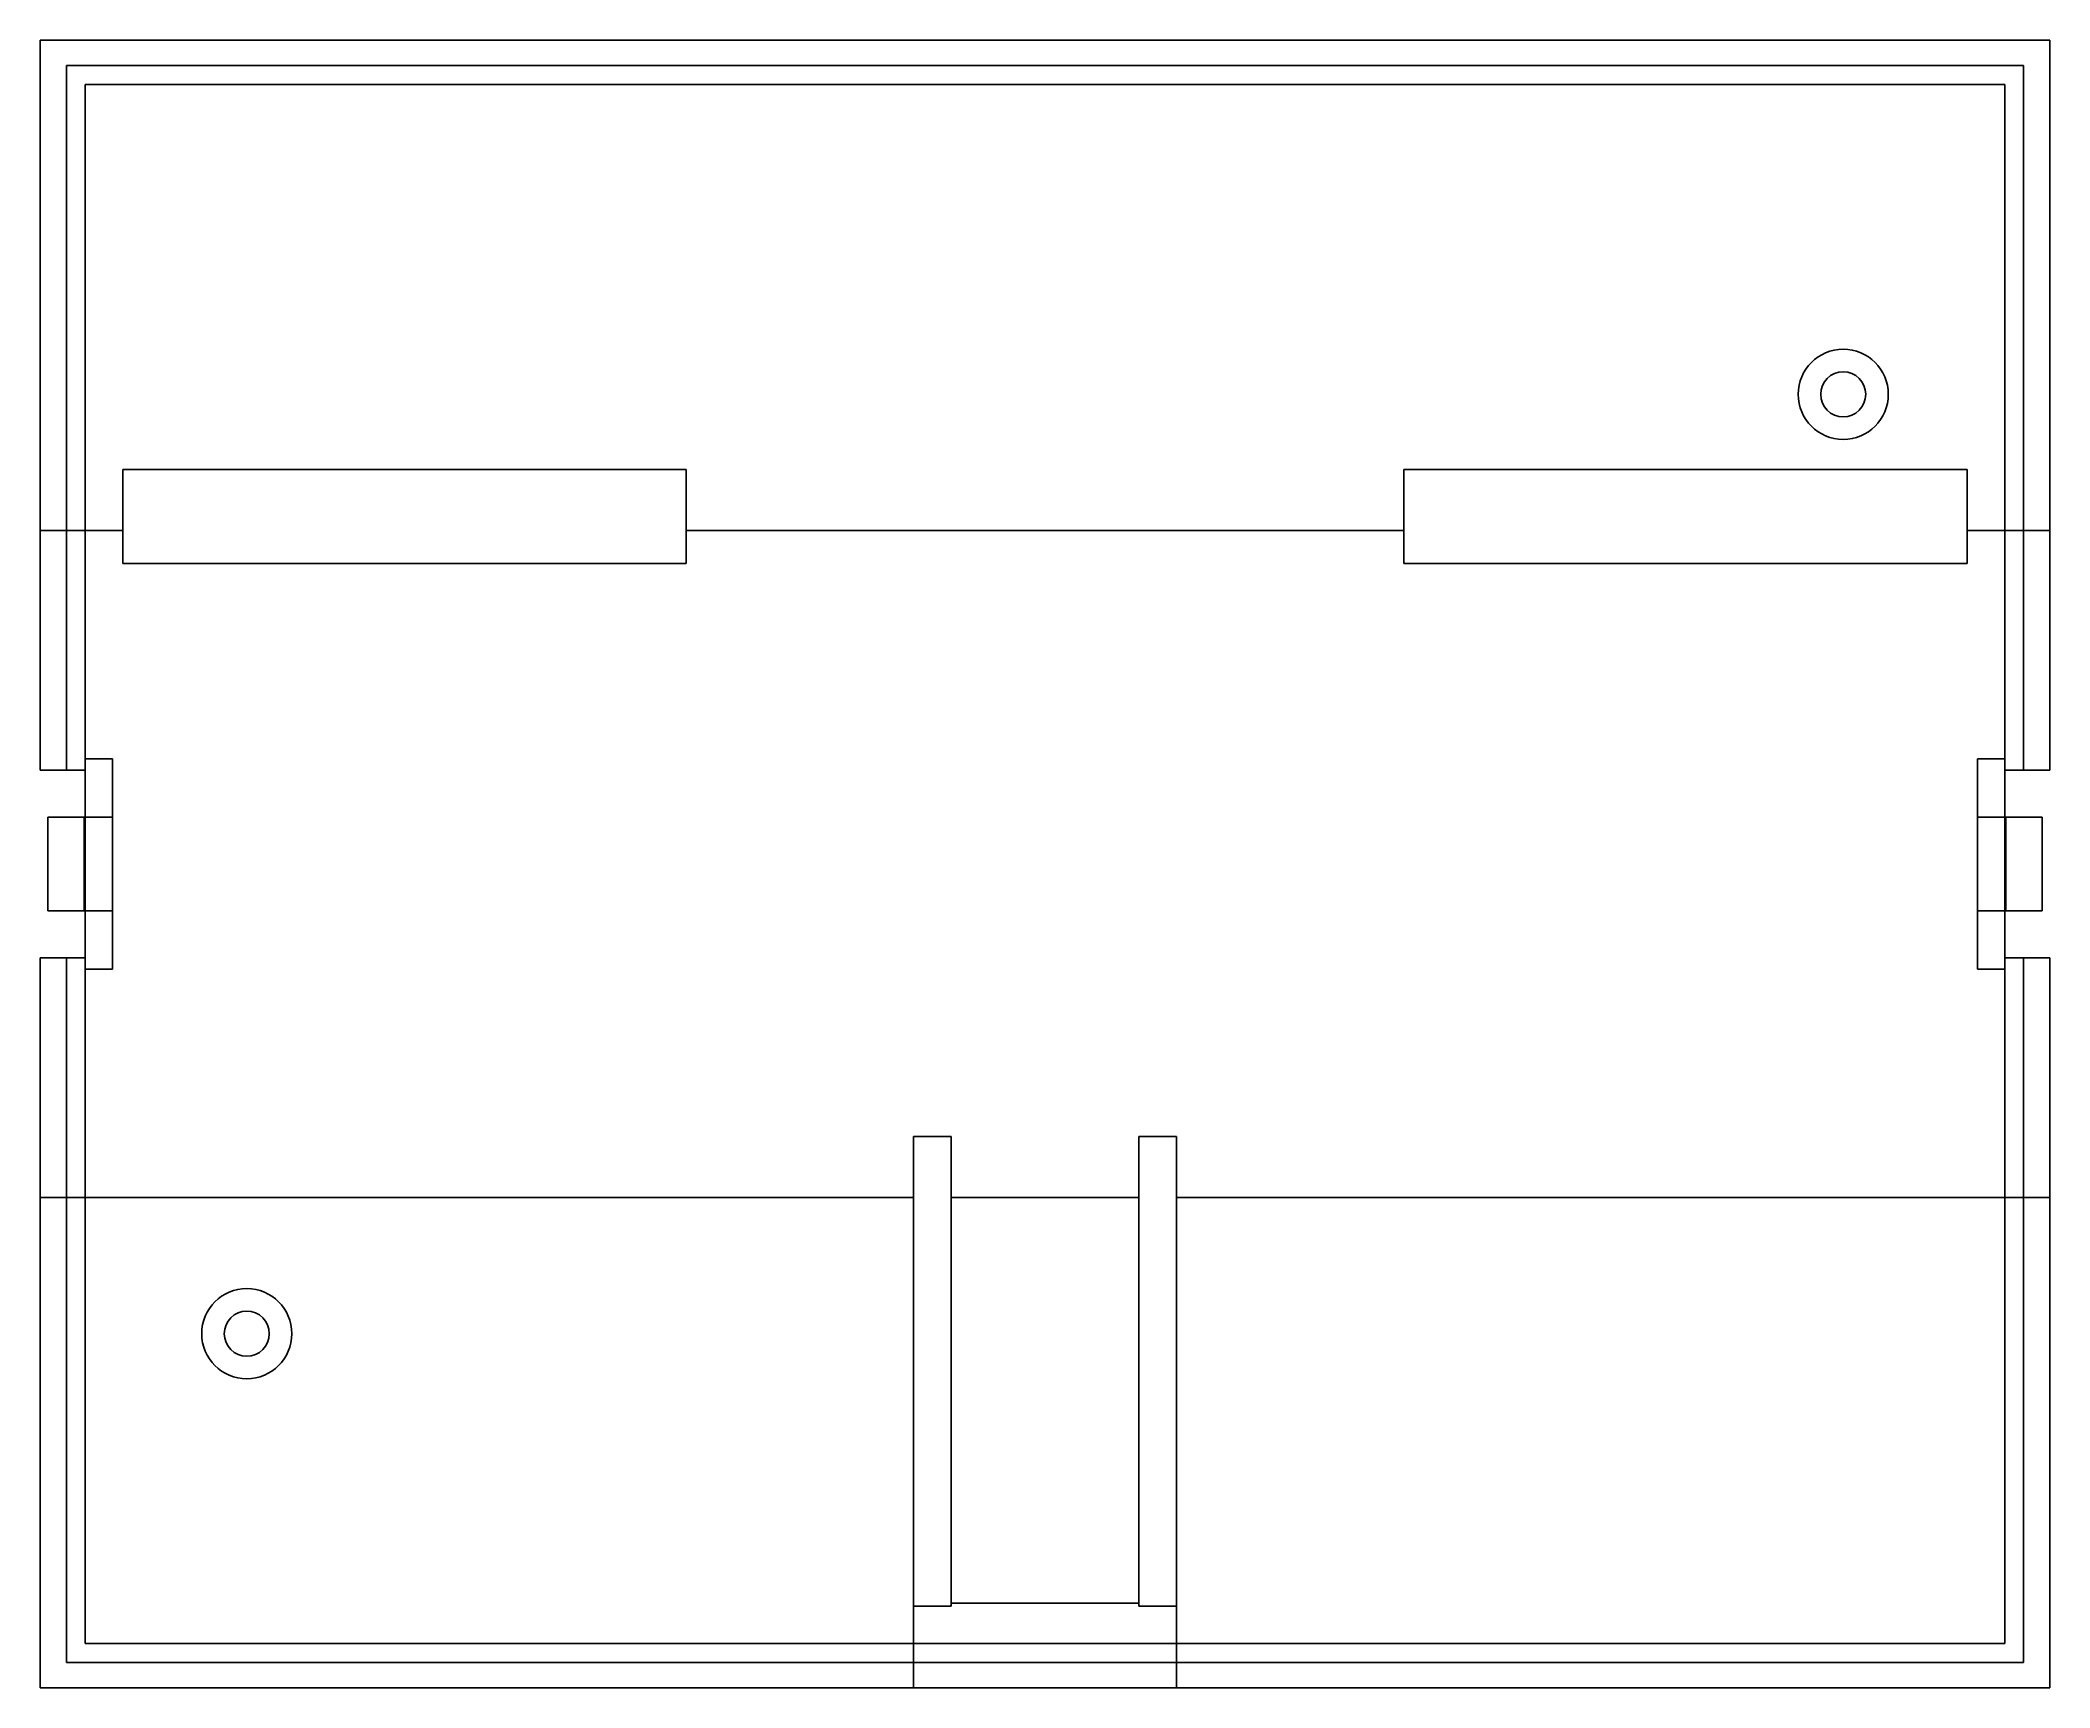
# Model space of a CAD drawing. Header units: millimetres. Extents: x -54 to 54, y -44 to 44.
import ezdxf

# ---------------------------------------------------------------- set-up
doc = ezdxf.new("R2010")
doc.units = ezdxf.units.MM
doc.layers.add('Body', color=7, linetype='CONTINUOUS')

msp = doc.modelspace()

# ---------------------------------------------------------------- linework, layer by layer
at = {"layer": 'Body'}
for p, q in [((-53.5, 43.85, 8.9), (-53.5, 5, 8.9)), ((53.5, 43.85, 8.9), (-53.5, 43.85, 8.9)), ((-53.5, 43.85), (-53.5, 17.75)), ((-53.5, 43.85, 8.9), (-53.5, 5, 8.9)), ((-53.5, 43.85), (-53.5, 43.85, 8.9)), ((53.5, 43.85), (-53.5, 43.85)), ((-53.5, 43.85), (-53.5, 17.75)), ((-53.5, 43.85), (-53.5, 43.85, 8.9)), ((53.5, 43.85), (-53.5, 43.85)), ((53.5, 43.85, 8.9), (-53.5, 43.85, 8.9)), ((53.5, 5, 8.9), (53.5, 43.85, 8.9)), ((53.5, 17.75), (53.5, 43.85)), ((53.5, 43.85), (53.5, 43.85, 8.9)), ((53.5, 5, 8.9), (53.5, 43.85, 8.9)), ((53.5, 17.75), (53.5, 43.85)), ((53.5, 43.85), (53.5, 43.85, 8.9)), ((52.1, 42.5, 9.9), (-52.1, 42.5, 9.9)), ((-52.1, 42.5, 9.9), (-52.1, 5, 9.9)), ((52.1, 42.5, 8.9), (-52.1, 42.5, 8.9)), ((-52.1, 42.5, 8.9), (-52.1, 5, 8.9)), ((-52.1, 42.5, 8.9), (-52.1, 42.5, 9.9)), ((52.1, 42.5, 8.9), (-52.1, 42.5, 8.9)), ((52.1, 42.5, 9.9), (-52.1, 42.5, 9.9)), ((-52.1, 42.5, 8.9), (-52.1, 42.5, 9.9)), ((-52.1, 42.5, 8.9), (-52.1, 5, 8.9)), ((-52.1, 42.5, 9.9), (-52.1, 5, 9.9)), ((52.1, 42.5, 9.9), (52.1, 5, 9.9)), ((52.1, 42.5, 8.9), (52.1, 42.5, 9.9)), ((52.1, 42.5, 8.9), (52.1, 5, 8.9)), ((52.1, 42.5, 9.9), (52.1, 5, 9.9)), ((52.1, 42.5, 8.9), (52.1, 5, 8.9)), ((52.1, 42.5, 8.9), (52.1, 42.5, 9.9)), ((-51.1, 41.5, 2), (-51.1, 5.6, 2)), ((51.1, 41.5, 2), (-51.1, 41.5, 2)), ((-51.1, 41.5, 2), (-51.1, 5.6, 2)), ((-51.1, 5, 9.9), (-51.1, 41.5, 9.9)), ((-51.1, 41.5, 2), (-51.1, 41.5, 9.9)), ((51.1, 41.5, 2), (-51.1, 41.5, 2)), ((-51.1, 41.5, 9.9), (51.1, 41.5, 9.9)), ((-51.1, 41.5, 2), (-51.1, 41.5, 9.9)), ((-51.1, 5, 9.9), (-51.1, 41.5, 9.9)), ((-51.1, 41.5, 9.9), (51.1, 41.5, 9.9)), ((51.1, 5.6, 2), (51.1, 41.5, 2)), ((51.1, 5.6, 2), (51.1, 41.5, 2)), ((51.1, 41.5, 2), (51.1, 41.5, 9.9)), ((51.1, 41.5, 9.9), (51.1, 5, 9.9)), ((51.1, 41.5, 2), (51.1, 41.5, 9.9)), ((51.1, 41.5, 9.9), (51.1, 5, 9.9)), ((43.7, 25, 2), (43.7, 25, 8.2)), ((43.7, 25, 2), (43.7, 25, 8.2)), ((44.9, 25, 2), (44.9, 25, 8.2)), ((44.9, 25, 2), (44.9, 25, 8.2)), ((-49.1, 21, 2), (-19.1, 21, 2)), ((-49.1, 16, 2), (-49.1, 21, 2)), ((-49.1, 21), (-49.1, 21, 2)), ((-49.1, 21), (-19.1, 21)), ((-49.1, 21, 2), (-19.1, 21, 2)), ((-49.1, 17.75), (-49.1, 21)), ((-49.1, 21), (-49.1, 21, 2)), ((-49.1, 16, 2), (-49.1, 21, 2)), ((-49.1, 17.75), (-49.1, 21)), ((-49.1, 21), (-19.1, 21)), ((-19.1, 21, 2), (-19.1, 16, 2)), ((-19.1, 21), (-19.1, 17.75)), ((-19.1, 21, 2), (-19.1, 16, 2)), ((-19.1, 21), (-19.1, 21, 2)), ((-19.1, 21), (-19.1, 21, 2)), ((-19.1, 21), (-19.1, 17.75)), ((19.1, 21, 2), (19.1, 16, 2)), ((49.1, 21, 2), (19.1, 21, 2)), ((19.1, 21), (19.1, 17.75)), ((19.1, 21, 2), (19.1, 16, 2)), ((19.1, 21), (19.1, 21, 2)), ((19.1, 21), (19.1, 21, 2)), ((49.1, 21), (19.1, 21)), ((49.1, 21, 2), (19.1, 21, 2)), ((19.1, 21), (19.1, 17.75)), ((49.1, 21), (19.1, 21)), ((49.1, 16, 2), (49.1, 21, 2)), ((49.1, 21), (49.1, 21, 2)), ((49.1, 17.75), (49.1, 21)), ((49.1, 21), (49.1, 21, 2)), ((49.1, 16, 2), (49.1, 21, 2)), ((49.1, 17.75), (49.1, 21)), ((-53.5, 17.75, 1), (-53.5, 5, 1)), ((-49.1, 17.75, 1), (-53.5, 17.75, 1)), ((-53.5, 17.75), (-53.5, 17.75, 1)), ((-53.5, 17.75, 1), (-53.5, 5, 1)), ((-49.1, 17.75, 1), (-53.5, 17.75, 1)), ((-53.5, 17.75), (-53.5, 17.75, 1)), ((-49.1, 17.75), (-53.5, 17.75)), ((-49.1, 17.75), (-53.5, 17.75)), ((-49.1, 16, 1), (-49.1, 17.75, 1)), ((-49.1, 16, 1), (-49.1, 17.75, 1)), ((-49.1, 17.75, 1), (-49.1, 17.75)), ((-49.1, 17.75, 1), (-49.1, 17.75)), ((-19.1, 17.75, 1), (-19.1, 16, 1)), ((19.1, 17.75, 1), (-19.1, 17.75, 1)), ((-19.1, 17.75), (-19.1, 17.75, 1)), ((-19.1, 17.75, 1), (-19.1, 16, 1)), ((19.1, 17.75, 1), (-19.1, 17.75, 1)), ((-19.1, 17.75), (-19.1, 17.75, 1)), ((19.1, 17.75), (-19.1, 17.75)), ((19.1, 17.75), (-19.1, 17.75)), ((19.1, 17.75, 1), (19.1, 16, 1)), ((19.1, 17.75), (19.1, 17.75, 1)), ((19.1, 17.75, 1), (19.1, 16, 1)), ((19.1, 17.75), (19.1, 17.75, 1)), ((49.1, 16, 1), (49.1, 17.75, 1)), ((53.5, 17.75, 1), (49.1, 17.75, 1)), ((49.1, 16, 1), (49.1, 17.75, 1)), ((49.1, 17.75, 1), (49.1, 17.75)), ((53.5, 17.75, 1), (49.1, 17.75, 1)), ((49.1, 17.75, 1), (49.1, 17.75)), ((53.5, 17.75), (49.1, 17.75)), ((53.5, 17.75), (49.1, 17.75)), ((53.5, 17.75, 1), (53.5, 5, 1)), ((53.5, 17.75, 1), (53.5, 5, 1)), ((53.5, 17.75), (53.5, 17.75, 1)), ((53.5, 17.75), (53.5, 17.75, 1)), ((-19.1, 16, 2), (-49.1, 16, 2)), ((-19.1, 16, 1), (-49.1, 16, 1)), ((-19.1, 16, 1), (-49.1, 16, 1)), ((-49.1, 16, 1), (-49.1, 16, 2)), ((-19.1, 16, 2), (-49.1, 16, 2)), ((-49.1, 16, 1), (-49.1, 16, 2)), ((-19.1, 16, 1), (-19.1, 16, 2)), ((-19.1, 16, 1), (-19.1, 16, 2)), ((19.1, 16, 2), (49.1, 16, 2)), ((19.1, 16, 1), (49.1, 16, 1)), ((19.1, 16, 1), (19.1, 16, 2)), ((19.1, 16, 1), (49.1, 16, 1)), ((19.1, 16, 2), (49.1, 16, 2)), ((19.1, 16, 1), (19.1, 16, 2)), ((49.1, 16, 1), (49.1, 16, 2)), ((49.1, 16, 1), (49.1, 16, 2)), ((-51.1, 5.6, 2), (-49.65, 5.6, 2)), ((-51.1, 5.6, 2), (-51.1, 5.6, 9)), ((-51.1, 5.6, 2), (-49.65, 5.6, 2)), ((-51.1, 5.6, 9), (-49.65, 5.6, 9)), ((-51.1, 5.6, 2), (-51.1, 5.6, 9)), ((-51.1, 5, 9), (-51.1, 5.6, 9)), ((-51.1, 5, 9), (-51.1, 5.6, 9)), ((-51.1, 5.6, 9), (-49.65, 5.6, 9)), ((-49.65, 5.6, 2), (-49.65, -5.6, 2)), ((-49.65, 5.6, 2), (-49.65, 5.6, 9)), ((-49.65, 5.6, 9), (-49.65, 2.5, 9)), ((-49.65, 5.6, 2), (-49.65, -5.6, 2)), ((-49.65, 5.6, 2), (-49.65, 5.6, 9)), ((-49.65, 5.6, 9), (-49.65, 2.5, 9)), ((49.65, 5.6, 2), (49.65, 5.6, 9)), ((49.65, 5.6, 2), (49.65, -5.6, 2)), ((49.65, 5.6, 9), (49.65, 2.5, 9)), ((49.65, 5.6, 2), (49.65, 5.6, 9)), ((51.1, 5.6, 2), (49.65, 5.6, 2)), ((51.1, 5.6, 9), (49.65, 5.6, 9)), ((51.1, 5.6, 2), (49.65, 5.6, 2)), ((49.65, 5.6, 2), (49.65, -5.6, 2)), ((51.1, 5.6, 9), (49.65, 5.6, 9)), ((49.65, 5.6, 9), (49.65, 2.5, 9)), ((51.1, 5.6, 2), (51.1, 5.6, 9)), ((51.1, 5, 9), (51.1, 5.6, 9)), ((51.1, 5, 9), (51.1, 5.6, 9)), ((51.1, 5.6, 2), (51.1, 5.6, 9)), ((-51.1, 5, 1), (-53.5, 5, 1)), ((-53.5, 5, 8.9), (-52.1, 5, 8.9)), ((-53.5, 5, 1), (-53.5, 5, 8.9)), ((-53.5, 5, 8.9), (-52.1, 5, 8.9)), ((-51.1, 5, 1), (-53.5, 5, 1)), ((-53.5, 5, 1), (-53.5, 5, 8.9)), ((-52.1, 5, 9.9), (-51.1, 5, 9.9)), ((-52.1, 5, 8.9), (-52.1, 5, 9.9)), ((-52.1, 5, 9.9), (-51.1, 5, 9.9)), ((-52.1, 5, 8.9), (-52.1, 5, 9.9)), ((-51.1, -5, 1), (-51.1, 5, 1)), ((-51.1, 5, 9), (-51.1, 5, 9.9)), ((-51.1, 5, 1), (-51.1, 5, 9)), ((-51.1, 2.5, 9), (-51.1, 5, 9)), ((-51.1, -5, 1), (-51.1, 5, 1)), ((-51.1, 5, 9), (-51.1, 5, 9.9)), ((-51.1, 5, 1), (-51.1, 5, 9)), ((-51.1, 2.5, 9), (-51.1, 5, 9)), ((51.1, 2.5, 9), (51.1, 5, 9)), ((51.1, 5, 1), (51.1, 5, 9)), ((51.1, 5, 1), (51.1, -5, 1)), ((51.1, 2.5, 9), (51.1, 5, 9)), ((51.1, 5, 1), (51.1, 5, 9)), ((51.1, 5, 9), (51.1, 5, 9.9)), ((51.1, 5, 9.9), (52.1, 5, 9.9)), ((53.5, 5, 1), (51.1, 5, 1)), ((53.5, 5, 1), (51.1, 5, 1)), ((51.1, 5, 1), (51.1, -5, 1)), ((51.1, 5, 9), (51.1, 5, 9.9)), ((51.1, 5, 9.9), (52.1, 5, 9.9)), ((52.1, 5, 8.9), (52.1, 5, 9.9)), ((52.1, 5, 8.9), (53.5, 5, 8.9)), ((52.1, 5, 8.9), (52.1, 5, 9.9)), ((52.1, 5, 8.9), (53.5, 5, 8.9)), ((53.5, 5, 1), (53.5, 5, 8.9)), ((53.5, 5, 1), (53.5, 5, 8.9)), ((-53.1, 2.5, 12), (-51.1, 2.5, 12)), ((-53.1, 2.5, 13), (-53.1, 2.5, 12)), ((-51.15, 2.5, 16), (-53.1, 2.5, 13)), ((-53.1, 2.5, 12), (-51.1, 2.5, 12)), ((-53.1, -2.5, 12), (-53.1, 2.5, 12)), ((-53.1, -2.5, 13), (-53.1, 2.5, 13)), ((-53.1, 2.5, 13), (-53.1, 2.5, 12)), ((-53.1, -2.5, 12), (-53.1, 2.5, 12)), ((-51.15, 2.5, 16), (-53.1, 2.5, 13)), ((-53.1, -2.5, 13), (-53.1, 2.5, 13)), ((-49.65, 2.5, 16), (-51.15, 2.5, 16)), ((-49.65, 2.5, 16), (-51.15, 2.5, 16)), ((-51.15, -2.5, 16), (-51.15, 2.5, 16)), ((-51.15, -2.5, 16), (-51.15, 2.5, 16)), ((-51.1, 2.5, 9), (-51.1, 2.5, 12)), ((-51.1, -2.5, 12), (-51.1, 2.5, 12)), ((-51.1, 2.5, 9), (-49.65, 2.5, 9)), ((-51.1, 2.5, 9), (-51.1, 2.5, 12)), ((-51.1, 2.5, 9), (-49.65, 2.5, 9)), ((-51.1, -2.5, 12), (-51.1, 2.5, 12)), ((-49.65, 2.5, 9), (-49.65, 2.5, 16)), ((-49.65, -2.5, 16), (-49.65, 2.5, 16)), ((-49.65, 2.5, 9), (-49.65, 2.5, 16)), ((-49.65, -2.5, 16), (-49.65, 2.5, 16)), ((49.65, -2.5, 16), (49.65, 2.5, 16)), ((49.65, 2.5, 16), (51.15, 2.5, 16)), ((49.65, -2.5, 16), (49.65, 2.5, 16)), ((49.65, 2.5, 9), (49.65, 2.5, 16)), ((51.1, 2.5, 9), (49.65, 2.5, 9)), ((49.65, 2.5, 9), (49.65, 2.5, 16)), ((49.65, 2.5, 16), (51.15, 2.5, 16)), ((51.1, 2.5, 9), (49.65, 2.5, 9)), ((51.1, 2.5, 9), (51.1, 2.5, 12)), ((53.1, 2.5, 12), (51.1, 2.5, 12)), ((51.1, -2.5, 12), (51.1, 2.5, 12)), ((51.1, 2.5, 9), (51.1, 2.5, 12)), ((51.1, -2.5, 12), (51.1, 2.5, 12)), ((53.1, 2.5, 12), (51.1, 2.5, 12)), ((51.15, -2.5, 16), (51.15, 2.5, 16)), ((51.15, 2.5, 16), (53.1, 2.5, 13)), ((51.15, -2.5, 16), (51.15, 2.5, 16)), ((51.15, 2.5, 16), (53.1, 2.5, 13)), ((53.1, 2.5, 13), (53.1, 2.5, 12)), ((53.1, -2.5, 13), (53.1, 2.5, 13)), ((53.1, -2.5, 12), (53.1, 2.5, 12)), ((53.1, -2.5, 13), (53.1, 2.5, 13)), ((53.1, 2.5, 13), (53.1, 2.5, 12)), ((53.1, -2.5, 12), (53.1, 2.5, 12)), ((-53.1, -2.5, 13), (-51.15, -2.5, 16)), ((-53.1, -2.5, 12), (-53.1, -2.5, 13)), ((-51.1, -2.5, 12), (-53.1, -2.5, 12)), ((-51.1, -2.5, 12), (-53.1, -2.5, 12)), ((-53.1, -2.5, 12), (-53.1, -2.5, 13)), ((-53.1, -2.5, 13), (-51.15, -2.5, 16)), ((-51.15, -2.5, 16), (-49.65, -2.5, 16)), ((-51.15, -2.5, 16), (-49.65, -2.5, 16)), ((-51.1, -2.5, 9), (-51.1, -2.5, 12)), ((-51.1, -5, 9), (-51.1, -2.5, 9)), ((-51.1, -5, 9), (-51.1, -2.5, 9)), ((-49.65, -2.5, 9), (-51.1, -2.5, 9)), ((-51.1, -2.5, 9), (-51.1, -2.5, 12)), ((-49.65, -2.5, 9), (-51.1, -2.5, 9)), ((-49.65, -2.5, 16), (-49.65, -2.5, 9)), ((-49.65, -2.5, 9), (-49.65, -5.6, 9)), ((-49.65, -2.5, 9), (-49.65, -5.6, 9)), ((-49.65, -2.5, 16), (-49.65, -2.5, 9)), ((51.15, -2.5, 16), (49.65, -2.5, 16)), ((49.65, -2.5, 9), (51.1, -2.5, 9)), ((51.15, -2.5, 16), (49.65, -2.5, 16)), ((49.65, -2.5, 16), (49.65, -2.5, 9)), ((49.65, -2.5, 9), (49.65, -5.6, 9)), ((49.65, -2.5, 16), (49.65, -2.5, 9)), ((49.65, -2.5, 9), (51.1, -2.5, 9)), ((49.65, -2.5, 9), (49.65, -5.6, 9)), ((51.1, -2.5, 9), (51.1, -2.5, 12)), ((51.1, -2.5, 12), (53.1, -2.5, 12)), ((51.1, -5, 9), (51.1, -2.5, 9)), ((51.1, -5, 9), (51.1, -2.5, 9)), ((51.1, -2.5, 9), (51.1, -2.5, 12)), ((51.1, -2.5, 12), (53.1, -2.5, 12)), ((53.1, -2.5, 13), (51.15, -2.5, 16)), ((53.1, -2.5, 13), (51.15, -2.5, 16)), ((53.1, -2.5, 12), (53.1, -2.5, 13)), ((53.1, -2.5, 12), (53.1, -2.5, 13)), ((-53.5, -17.75, 1), (-53.5, -5, 1)), ((-53.5, -5, 1), (-51.1, -5, 1)), ((-53.5, -43.85, 8.9), (-53.5, -5, 8.9)), ((-53.5, -5, 8.9), (-52.1, -5, 8.9)), ((-53.5, -17.75, 1), (-53.5, -5, 1)), ((-53.5, -5, 1), (-53.5, -5, 8.9)), ((-53.5, -43.85, 8.9), (-53.5, -5, 8.9)), ((-53.5, -5, 1), (-51.1, -5, 1)), ((-53.5, -5, 8.9), (-52.1, -5, 8.9)), ((-53.5, -5, 1), (-53.5, -5, 8.9)), ((-52.1, -42.5, 9.9), (-52.1, -5, 9.9)), ((-52.1, -5, 9.9), (-51.1, -5, 9.9)), ((-52.1, -42.5, 8.9), (-52.1, -5, 8.9)), ((-52.1, -5, 9.9), (-51.1, -5, 9.9)), ((-52.1, -5, 8.9), (-52.1, -5, 9.9)), ((-52.1, -5, 8.9), (-52.1, -5, 9.9)), ((-52.1, -42.5, 8.9), (-52.1, -5, 8.9)), ((-52.1, -42.5, 9.9), (-52.1, -5, 9.9)), ((-51.1, -5, 9.9), (-51.1, -41.5, 9.9)), ((-51.1, -5, 9), (-51.1, -5, 9.9)), ((-51.1, -5.6, 9), (-51.1, -5, 9)), ((-51.1, -5, 9.9), (-51.1, -41.5, 9.9)), ((-51.1, -5, 1), (-51.1, -5, 9)), ((-51.1, -5, 9), (-51.1, -5, 9.9)), ((-51.1, -5, 1), (-51.1, -5, 9)), ((-51.1, -5.6, 9), (-51.1, -5, 9)), ((51.1, -5.6, 9), (51.1, -5, 9)), ((51.1, -5, 1), (51.1, -5, 9)), ((51.1, -5.6, 9), (51.1, -5, 9)), ((51.1, -5, 9), (51.1, -5, 9.9)), ((51.1, -41.5, 9.9), (51.1, -5, 9.9)), ((51.1, -5, 1), (53.5, -5, 1)), ((51.1, -5, 9.9), (52.1, -5, 9.9)), ((51.1, -5, 9), (51.1, -5, 9.9)), ((51.1, -5, 1), (51.1, -5, 9)), ((51.1, -5, 1), (53.5, -5, 1)), ((51.1, -41.5, 9.9), (51.1, -5, 9.9)), ((51.1, -5, 9.9), (52.1, -5, 9.9)), ((52.1, -5, 8.9), (53.5, -5, 8.9)), ((52.1, -5, 8.9), (52.1, -5, 9.9)), ((52.1, -42.5, 9.9), (52.1, -5, 9.9)), ((52.1, -5, 8.9), (53.5, -5, 8.9)), ((52.1, -42.5, 8.9), (52.1, -5, 8.9)), ((52.1, -5, 8.9), (52.1, -5, 9.9)), ((52.1, -42.5, 8.9), (52.1, -5, 8.9)), ((52.1, -42.5, 9.9), (52.1, -5, 9.9)), ((53.5, -5, 1), (53.5, -5, 8.9)), ((53.5, -5, 1), (53.5, -17.75, 1)), ((53.5, -5, 1), (53.5, -17.75, 1)), ((53.5, -5, 8.9), (53.5, -43.85, 8.9)), ((53.5, -5, 1), (53.5, -5, 8.9)), ((53.5, -5, 8.9), (53.5, -43.85, 8.9)), ((-51.1, -5.6, 2), (-51.1, -41.5, 2)), ((-49.65, -5.6, 2), (-51.1, -5.6, 2)), ((-51.1, -5.6, 2), (-51.1, -41.5, 2)), ((-51.1, -5.6, 2), (-51.1, -5.6, 9)), ((-51.1, -5.6, 2), (-51.1, -5.6, 9)), ((-49.65, -5.6, 2), (-51.1, -5.6, 2)), ((-49.65, -5.6, 9), (-51.1, -5.6, 9)), ((-49.65, -5.6, 9), (-51.1, -5.6, 9)), ((-49.65, -5.6, 2), (-49.65, -5.6, 9)), ((-49.65, -5.6, 2), (-49.65, -5.6, 9)), ((49.65, -5.6, 2), (49.65, -5.6, 9)), ((49.65, -5.6, 9), (51.1, -5.6, 9)), ((49.65, -5.6, 2), (51.1, -5.6, 2)), ((49.65, -5.6, 2), (49.65, -5.6, 9)), ((49.65, -5.6, 2), (51.1, -5.6, 2)), ((49.65, -5.6, 9), (51.1, -5.6, 9)), ((51.1, -41.5, 2), (51.1, -5.6, 2)), ((51.1, -5.6, 2), (51.1, -5.6, 9)), ((51.1, -41.5, 2), (51.1, -5.6, 2)), ((51.1, -5.6, 2), (51.1, -5.6, 9)), ((-7, -14.5, 2), (-5, -14.5, 2)), ((-7, -39.5, 2), (-7, -14.5, 2)), ((-7, -14.5, 1), (-5, -14.5, 1)), ((-7, -17.75, 1), (-7, -14.5, 1)), ((-7, -14.5, 1), (-5, -14.5, 1)), ((-7, -14.5, 2), (-5, -14.5, 2)), ((-7, -14.5, 1), (-7, -14.5, 2)), ((-7, -17.75, 1), (-7, -14.5, 1)), ((-7, -14.5, 1), (-7, -14.5, 2)), ((-7, -39.5, 2), (-7, -14.5, 2)), ((-5, -14.5, 2), (-5, -39.5, 2)), ((-5, -14.5, 1), (-5, -17.75, 1)), ((-5, -14.5, 1), (-5, -17.75, 1)), ((-5, -14.5, 2), (-5, -39.5, 2)), ((-5, -14.5, 1), (-5, -14.5, 2)), ((-5, -14.5, 1), (-5, -14.5, 2)), ((5, -14.5, 2), (5, -39.5, 2)), ((7, -14.5, 2), (5, -14.5, 2)), ((7, -14.5, 1), (5, -14.5, 1)), ((5, -14.5, 1), (5, -17.75, 1)), ((5, -14.5, 1), (5, -17.75, 1)), ((5, -14.5, 2), (5, -39.5, 2)), ((5, -14.5, 1), (5, -14.5, 2)), ((7, -14.5, 1), (5, -14.5, 1)), ((5, -14.5, 1), (5, -14.5, 2)), ((7, -14.5, 2), (5, -14.5, 2)), ((7, -39.5, 2), (7, -14.5, 2)), ((7, -17.75, 1), (7, -14.5, 1)), ((7, -14.5, 1), (7, -14.5, 2)), ((7, -39.5, 2), (7, -14.5, 2)), ((7, -14.5, 1), (7, -14.5, 2)), ((7, -17.75, 1), (7, -14.5, 1)), ((-7, -17.75, 1), (-53.5, -17.75, 1)), ((-7, -17.75), (-53.5, -17.75)), ((-53.5, -17.75), (-53.5, -17.75, 1)), ((-7, -17.75, 1), (-53.5, -17.75, 1)), ((-53.5, -43.85), (-53.5, -17.75)), ((-53.5, -17.75), (-53.5, -17.75, 1)), ((-7, -17.75), (-53.5, -17.75)), ((-53.5, -43.85), (-53.5, -17.75)), ((-7, -17.75), (-7, -17.75, 1)), ((-7, -43.85), (-7, -17.75)), ((-7, -43.85), (-7, -17.75)), ((-7, -17.75), (-7, -17.75, 1)), ((5, -17.75, 1), (-5, -17.75, 1)), ((-5, -17.75, 1), (-5, -17.75)), ((-5, -17.75), (-5, -39.35)), ((5, -17.75), (-5, -17.75)), ((-5, -17.75, 1), (-5, -17.75)), ((5, -17.75, 1), (-5, -17.75, 1)), ((5, -17.75), (-5, -17.75)), ((-5, -17.75), (-5, -39.35)), ((5, -17.75, 1), (5, -17.75)), ((5, -17.75), (5, -39.35)), ((5, -17.75, 1), (5, -17.75)), ((5, -17.75), (5, -39.35)), ((53.5, -17.75, 1), (7, -17.75, 1)), ((53.5, -17.75), (7, -17.75)), ((7, -17.75), (7, -17.75, 1)), ((53.5, -17.75, 1), (7, -17.75, 1)), ((53.5, -17.75), (7, -17.75)), ((7, -43.85), (7, -17.75)), ((7, -43.85), (7, -17.75)), ((7, -17.75), (7, -17.75, 1)), ((53.5, -17.75, 1), (53.5, -17.75)), ((53.5, -17.75), (53.5, -43.85)), ((53.5, -17.75, 1), (53.5, -17.75)), ((53.5, -17.75), (53.5, -43.85)), ((-41.3, -25, 2), (-41.3, -25, 8.2)), ((-41.3, -25, 2), (-41.3, -25, 8.2)), ((-40.1, -25, 2), (-40.1, -25, 8.2)), ((-40.1, -25, 2), (-40.1, -25, 8.2)), ((-5, -39.5, 2), (-7, -39.5, 2)), ((-5, -39.5, 1), (-7, -39.5, 1)), ((-7, -39.5, 1), (-7, -39.5, 2)), ((-5, -39.5, 2), (-7, -39.5, 2)), ((-7, -43.85, 1), (-7, -39.5, 1)), ((-5, -39.5, 1), (-7, -39.5, 1)), ((-7, -39.5, 1), (-7, -39.5, 2)), ((-7, -43.85, 1), (-7, -39.5, 1)), ((-5, -39.35), (-5, -39.35, 1)), ((-5, -39.35, 1), (-5, -39.5, 1)), ((-5, -39.35), (5, -39.35)), ((-5, -39.35), (5, -39.35)), ((5, -39.35, 1), (-5, -39.35, 1)), ((-5, -39.35), (-5, -39.35, 1)), ((-5, -39.35, 1), (-5, -39.5, 1)), ((5, -39.35, 1), (-5, -39.35, 1)), ((-5, -39.5, 1), (-5, -39.5, 2)), ((-5, -39.5, 1), (-5, -39.5, 2)), ((5, -39.35), (5, -39.35, 1)), ((5, -39.35, 1), (5, -39.5, 1)), ((5, -39.35), (5, -39.35, 1)), ((5, -39.35, 1), (5, -39.5, 1)), ((5, -39.5, 2), (7, -39.5, 2)), ((5, -39.5, 1), (5, -39.5, 2)), ((5, -39.5, 1), (7, -39.5, 1)), ((5, -39.5, 2), (7, -39.5, 2)), ((5, -39.5, 1), (5, -39.5, 2)), ((5, -39.5, 1), (7, -39.5, 1)), ((7, -39.5, 1), (7, -39.5, 2)), ((7, -43.85, 1), (7, -39.5, 1)), ((7, -43.85, 1), (7, -39.5, 1)), ((7, -39.5, 1), (7, -39.5, 2)), ((-51.1, -41.5, 2), (51.1, -41.5, 2)), ((-51.1, -41.5, 2), (-51.1, -41.5, 9.9)), ((-51.1, -41.5, 2), (51.1, -41.5, 2)), ((-51.1, -41.5, 2), (-51.1, -41.5, 9.9)), ((-51.1, -41.5, 9.9), (51.1, -41.5, 9.9)), ((-51.1, -41.5, 9.9), (51.1, -41.5, 9.9)), ((51.1, -41.5, 2), (51.1, -41.5, 9.9)), ((51.1, -41.5, 2), (51.1, -41.5, 9.9)), ((52.1, -42.5, 9.9), (-52.1, -42.5, 9.9)), ((52.1, -42.5, 8.9), (-52.1, -42.5, 8.9)), ((-52.1, -42.5, 8.9), (-52.1, -42.5, 9.9)), ((52.1, -42.5, 8.9), (-52.1, -42.5, 8.9)), ((52.1, -42.5, 9.9), (-52.1, -42.5, 9.9)), ((-52.1, -42.5, 8.9), (-52.1, -42.5, 9.9)), ((52.1, -42.5, 8.9), (52.1, -42.5, 9.9)), ((52.1, -42.5, 8.9), (52.1, -42.5, 9.9)), ((53.5, -43.85, 8.9), (-53.5, -43.85, 8.9)), ((-53.5, -43.85), (-53.5, -43.85, 8.9)), ((-7, -43.85), (-53.5, -43.85)), ((-7, -43.85), (-53.5, -43.85)), ((-53.5, -43.85), (-53.5, -43.85, 8.9)), ((53.5, -43.85, 8.9), (-53.5, -43.85, 8.9)), ((7, -43.85, 1), (-7, -43.85, 1)), ((7, -43.85, 1), (-7, -43.85, 1)), ((-7, -43.85, 1), (-7, -43.85)), ((-7, -43.85, 1), (-7, -43.85)), ((53.5, -43.85), (7, -43.85)), ((53.5, -43.85), (7, -43.85)), ((7, -43.85), (7, -43.85, 1)), ((7, -43.85), (7, -43.85, 1)), ((53.5, -43.85), (53.5, -43.85, 8.9)), ((53.5, -43.85), (53.5, -43.85, 8.9))]:
    msp.add_line(p, q, dxfattribs=at)
for centre, radius in [((42.5, 25, 2), 2.4), ((42.5, 25, 2), 2.4), ((42.5, 25, 8.2), 2.4), ((42.5, 25, 8.2), 2.4), ((42.5, 25, 8.2), 1.2), ((42.5, 25, 2), 1.2), ((42.5, 25, 8.2), 1.2), ((42.5, 25, 2), 1.2), ((-42.5, -25, 2), 2.4), ((-42.5, -25, 2), 2.4), ((-42.5, -25, 8.2), 2.4), ((-42.5, -25, 8.2), 2.4), ((-42.5, -25, 8.2), 1.2), ((-42.5, -25, 2), 1.2), ((-42.5, -25, 8.2), 1.2), ((-42.5, -25, 2), 1.2)]:
    msp.add_circle(centre, radius, dxfattribs=at)

doc.saveas('drawing.dxf')
